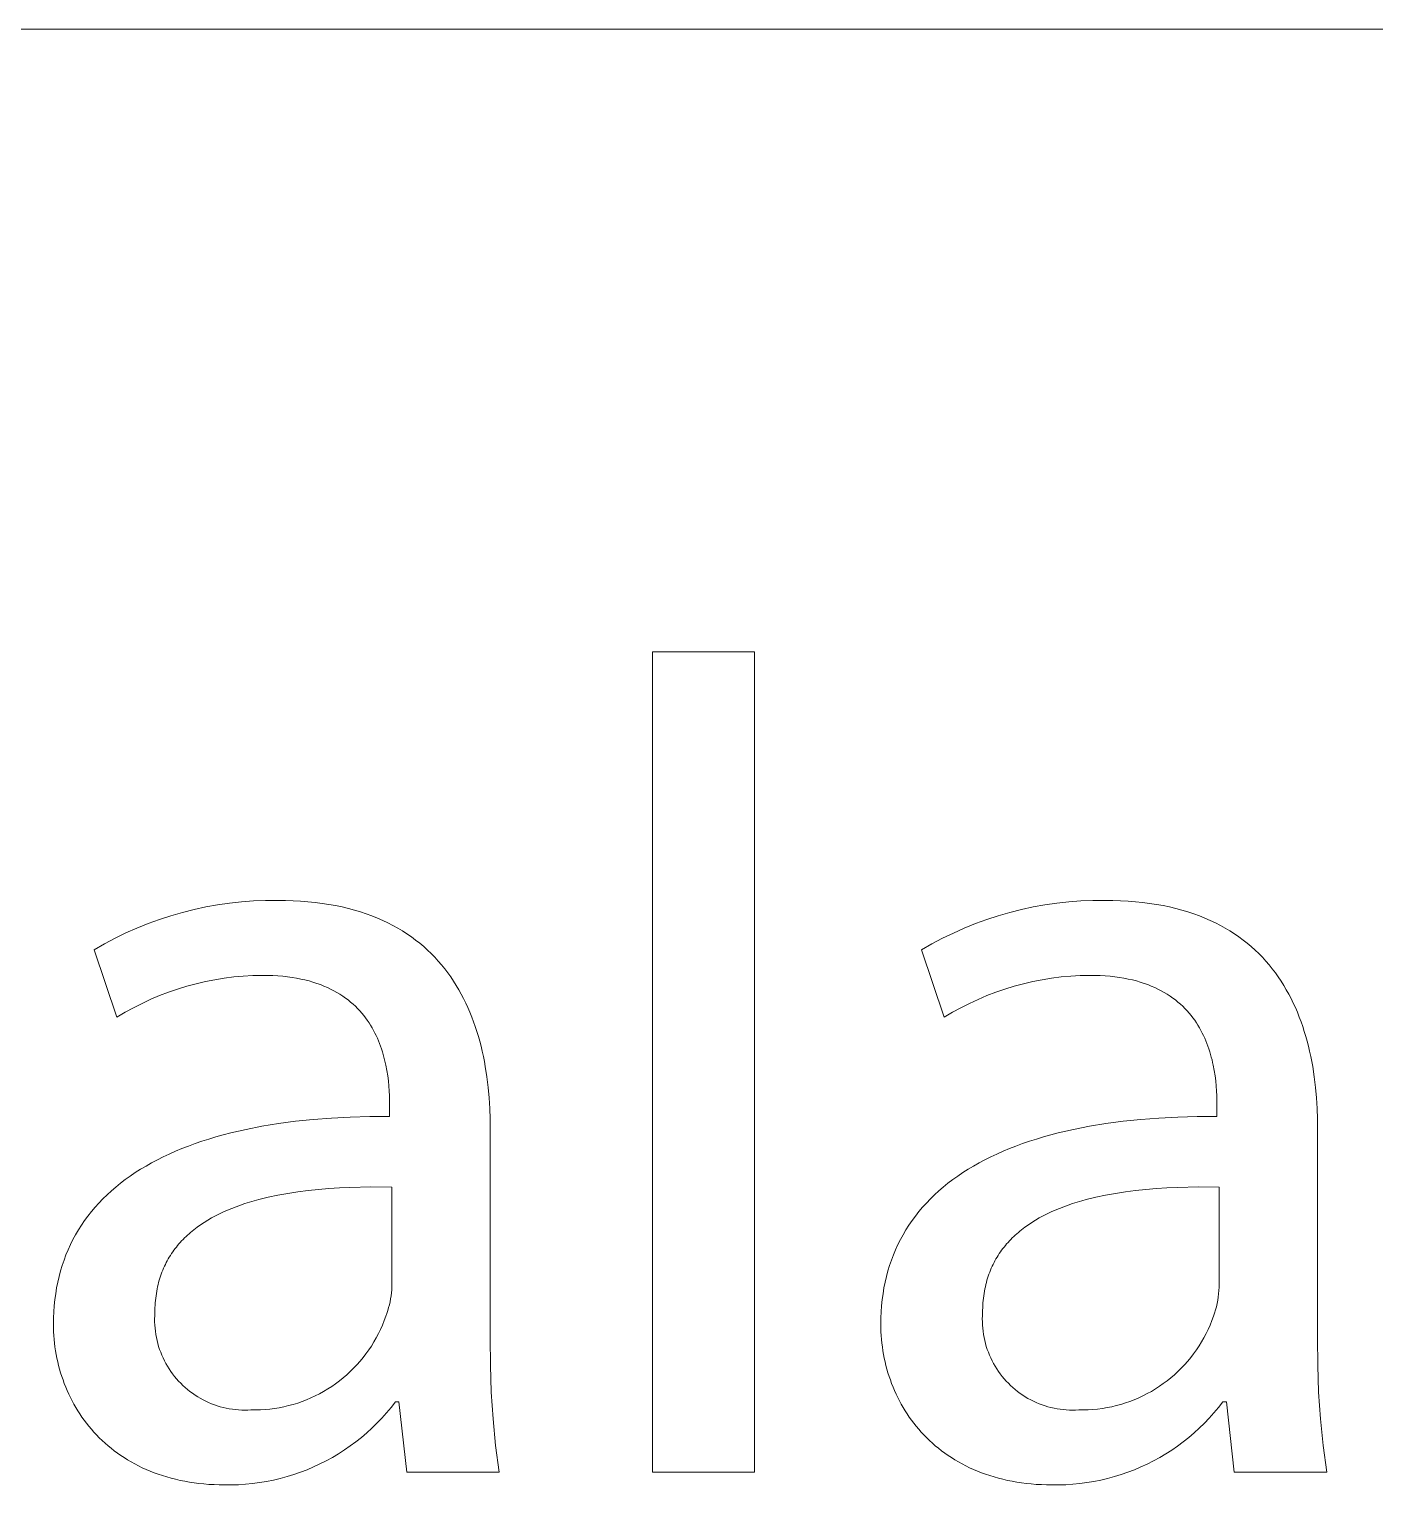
# Model space of a CAD drawing. Header units: millimetres. Extents: x -582 to 3448, y -204 to 2611.
# Drawn here: x 3155.4 to 3202.4, y -29.8 to 21 of the extents above; entities that cross this region are included whole.
import ezdxf

# ---------------------------------------------------------------- set-up
doc = ezdxf.new("R2010")
doc.units = ezdxf.units.MM
doc.header["$MEASUREMENT"] = 0
doc.layers.add('Domyślny', color=7, linetype='Continuous', true_color=0x000000)

msp = doc.modelspace()

# ---------------------------------------------------------------- linework, layer by layer
at = {"layer": 'Domyślny', "color": 18, "lineweight": 15, "true_color": 0x000000}
for p, q in [((1925.065, 21.042), (3448.113, 21.042)), ((3177.145, -0.71), (3180.701, -0.71)), ((3177.145, -29.363), (3177.145, -0.71)), ((3180.701, -0.71), (3180.701, -29.363)), ((3161.127, -9.705), (3161.538, -9.616)), ((3161.538, -9.616), (3161.951, -9.542)), ((3161.951, -9.542), (3162.367, -9.483)), ((3162.367, -9.483), (3162.784, -9.438)), ((3162.784, -9.438), (3163.203, -9.407)), ((3163.203, -9.407), (3163.622, -9.391)), ((3163.622, -9.391), (3164.042, -9.39)), ((3164.042, -9.39), (3164.318, -9.393)), ((3164.318, -9.393), (3164.588, -9.402)), ((3164.588, -9.402), (3164.851, -9.417)), ((3164.851, -9.417), (3165.108, -9.437)), ((3165.108, -9.437), (3165.358, -9.463)), ((3165.358, -9.463), (3165.602, -9.494)), ((3165.602, -9.494), (3165.841, -9.531)), ((3165.841, -9.531), (3166.073, -9.573)), ((3166.073, -9.573), (3166.299, -9.62)), ((3166.299, -9.62), (3166.519, -9.673)), ((3190.028, -9.706), (3190.438, -9.618)), ((3190.438, -9.618), (3190.851, -9.543)), ((3190.851, -9.543), (3191.267, -9.484)), ((3191.267, -9.484), (3191.684, -9.439)), ((3191.684, -9.439), (3192.103, -9.408)), ((3192.103, -9.408), (3192.522, -9.392)), ((3192.522, -9.392), (3192.942, -9.39)), ((3192.942, -9.39), (3193.219, -9.393)), ((3193.219, -9.393), (3193.489, -9.402)), ((3193.489, -9.402), (3193.753, -9.417)), ((3193.753, -9.417), (3194.01, -9.437)), ((3194.01, -9.437), (3194.261, -9.463)), ((3194.261, -9.463), (3194.505, -9.494)), ((3194.505, -9.494), (3194.744, -9.531)), ((3194.744, -9.531), (3194.976, -9.573)), ((3194.976, -9.573), (3195.203, -9.62)), ((3195.203, -9.62), (3195.423, -9.673)), ((3159.524, -10.199), (3159.918, -10.054)), ((3159.918, -10.054), (3160.317, -9.924)), ((3160.317, -9.924), (3160.72, -9.807)), ((3160.72, -9.807), (3161.127, -9.705)), ((3166.519, -9.673), (3166.733, -9.73)), ((3166.733, -9.73), (3166.941, -9.792)), ((3166.941, -9.792), (3167.144, -9.86)), ((3167.144, -9.86), (3167.341, -9.931)), ((3167.341, -9.931), (3167.532, -10.008)), ((3167.532, -10.008), (3167.718, -10.089)), ((3167.718, -10.089), (3167.898, -10.174)), ((3188.424, -10.2), (3188.818, -10.056)), ((3188.818, -10.056), (3189.217, -9.925)), ((3189.217, -9.925), (3189.62, -9.808)), ((3189.62, -9.808), (3190.028, -9.706)), ((3195.423, -9.673), (3195.637, -9.73)), ((3195.637, -9.73), (3195.846, -9.792)), ((3195.846, -9.792), (3196.049, -9.86)), ((3196.049, -9.86), (3196.246, -9.931)), ((3196.246, -9.931), (3196.437, -10.008)), ((3196.437, -10.008), (3196.623, -10.089)), ((3196.623, -10.089), (3196.804, -10.174)), ((3158.374, -10.713), (3158.751, -10.528)), ((3158.751, -10.528), (3159.135, -10.357)), ((3159.135, -10.357), (3159.524, -10.199)), ((3167.898, -10.174), (3168.073, -10.264)), ((3168.073, -10.264), (3168.243, -10.358)), ((3168.243, -10.358), (3168.407, -10.456)), ((3168.407, -10.456), (3168.566, -10.558)), ((3168.566, -10.558), (3168.72, -10.664)), ((3168.72, -10.664), (3168.869, -10.774)), ((3187.274, -10.714), (3187.652, -10.529)), ((3187.652, -10.529), (3188.035, -10.358)), ((3188.035, -10.358), (3188.424, -10.2)), ((3196.804, -10.174), (3196.979, -10.264)), ((3196.979, -10.264), (3197.149, -10.358)), ((3197.149, -10.358), (3197.313, -10.456)), ((3197.313, -10.456), (3197.472, -10.558)), ((3197.472, -10.558), (3197.626, -10.664)), ((3197.626, -10.664), (3197.775, -10.774)), ((3157.641, -11.121), (3158.004, -10.911)), ((3158.433, -13.47), (3157.641, -11.121)), ((3158.004, -10.911), (3158.374, -10.713)), ((3168.869, -10.774), (3169.013, -10.888)), ((3169.013, -10.888), (3169.152, -11.005)), ((3169.152, -11.005), (3169.287, -11.126)), ((3169.287, -11.126), (3169.416, -11.25)), ((3186.541, -11.121), (3186.904, -10.911)), ((3187.332, -13.47), (3186.541, -11.121)), ((3186.904, -10.911), (3187.274, -10.714)), ((3197.775, -10.774), (3197.919, -10.888)), ((3197.919, -10.888), (3198.058, -11.005)), ((3198.058, -11.005), (3198.192, -11.126)), ((3198.192, -11.126), (3198.322, -11.25)), ((3169.416, -11.25), (3169.541, -11.378)), ((3169.541, -11.378), (3169.661, -11.509)), ((3169.661, -11.509), (3169.777, -11.643)), ((3169.777, -11.643), (3169.888, -11.78)), ((3198.322, -11.25), (3198.446, -11.378)), ((3198.446, -11.378), (3198.566, -11.509)), ((3198.566, -11.509), (3198.682, -11.643)), ((3198.682, -11.643), (3198.793, -11.78)), ((3161.853, -12.16), (3161.524, -12.225)), ((3162.184, -12.106), (3161.853, -12.16)), ((3162.516, -12.064), (3162.184, -12.106)), ((3162.85, -12.034), (3162.516, -12.064)), ((3163.184, -12.015), (3162.85, -12.034)), ((3163.519, -12.007), (3163.184, -12.015)), ((3163.704, -12.009), (3163.519, -12.007)), ((3163.884, -12.016), (3163.704, -12.009)), ((3164.058, -12.026), (3163.884, -12.016)), ((3164.228, -12.04), (3164.058, -12.026)), ((3164.393, -12.058), (3164.228, -12.04)), ((3164.553, -12.08), (3164.393, -12.058)), ((3164.708, -12.106), (3164.553, -12.08)), ((3164.858, -12.135), (3164.708, -12.106)), ((3165.004, -12.168), (3164.858, -12.135)), ((3165.145, -12.204), (3165.004, -12.168)), ((3169.888, -11.78), (3169.994, -11.92)), ((3169.994, -11.92), (3170.097, -12.063)), ((3170.097, -12.063), (3170.195, -12.209)), ((3190.753, -12.161), (3190.425, -12.226)), ((3191.084, -12.108), (3190.753, -12.161)), ((3191.416, -12.065), (3191.084, -12.108)), ((3191.75, -12.035), (3191.416, -12.065)), ((3192.084, -12.015), (3191.75, -12.035)), ((3192.419, -12.007), (3192.084, -12.015)), ((3192.604, -12.009), (3192.419, -12.007)), ((3192.783, -12.016), (3192.604, -12.009)), ((3192.958, -12.026), (3192.783, -12.016)), ((3193.128, -12.04), (3192.958, -12.026)), ((3193.292, -12.058), (3193.128, -12.04)), ((3193.452, -12.08), (3193.292, -12.058)), ((3193.608, -12.106), (3193.452, -12.08)), ((3193.758, -12.135), (3193.608, -12.106)), ((3193.904, -12.168), (3193.758, -12.135)), ((3194.045, -12.204), (3193.904, -12.168)), ((3198.793, -11.78), (3198.899, -11.92)), ((3198.899, -11.92), (3199.001, -12.063)), ((3199.001, -12.063), (3199.099, -12.209)), ((3160.238, -12.595), (3159.925, -12.714)), ((3160.554, -12.486), (3160.238, -12.595)), ((3160.875, -12.387), (3160.554, -12.486)), ((3161.198, -12.3), (3160.875, -12.387)), ((3161.524, -12.225), (3161.198, -12.3)), ((3165.282, -12.244), (3165.145, -12.204)), ((3165.414, -12.287), (3165.282, -12.244)), ((3165.542, -12.332), (3165.414, -12.287)), ((3165.666, -12.381), (3165.542, -12.332)), ((3165.785, -12.433), (3165.666, -12.381)), ((3165.9, -12.487), (3165.785, -12.433)), ((3166.011, -12.545), (3165.9, -12.487)), ((3166.119, -12.605), (3166.011, -12.545)), ((3166.222, -12.667), (3166.119, -12.605)), ((3166.321, -12.732), (3166.222, -12.667)), ((3170.195, -12.209), (3170.288, -12.357)), ((3170.288, -12.357), (3170.378, -12.508)), ((3170.378, -12.508), (3170.463, -12.662)), ((3170.463, -12.662), (3170.545, -12.817)), ((3189.138, -12.596), (3188.825, -12.716)), ((3189.455, -12.487), (3189.138, -12.596)), ((3189.775, -12.389), (3189.455, -12.487)), ((3190.098, -12.302), (3189.775, -12.389)), ((3190.425, -12.226), (3190.098, -12.302)), ((3194.182, -12.244), (3194.045, -12.204)), ((3194.314, -12.287), (3194.182, -12.244)), ((3194.442, -12.332), (3194.314, -12.287)), ((3194.565, -12.381), (3194.442, -12.332)), ((3194.685, -12.433), (3194.565, -12.381)), ((3194.8, -12.487), (3194.685, -12.433)), ((3194.911, -12.545), (3194.8, -12.487)), ((3195.019, -12.605), (3194.911, -12.545)), ((3195.122, -12.667), (3195.019, -12.605)), ((3195.221, -12.732), (3195.122, -12.667)), ((3199.099, -12.209), (3199.193, -12.357)), ((3199.193, -12.357), (3199.282, -12.508)), ((3199.282, -12.508), (3199.367, -12.662)), ((3199.367, -12.662), (3199.449, -12.817)), ((3159.014, -13.137), (3158.72, -13.299)), ((3159.313, -12.986), (3159.014, -13.137)), ((3159.616, -12.845), (3159.313, -12.986)), ((3159.925, -12.714), (3159.616, -12.845)), ((3166.417, -12.799), (3166.321, -12.732)), ((3166.509, -12.868), (3166.417, -12.799)), ((3166.597, -12.94), (3166.509, -12.868)), ((3166.682, -13.014), (3166.597, -12.94)), ((3166.763, -13.089), (3166.682, -13.014)), ((3166.841, -13.167), (3166.763, -13.089)), ((3166.915, -13.246), (3166.841, -13.167)), ((3170.545, -12.817), (3170.622, -12.976)), ((3170.622, -12.976), (3170.696, -13.136)), ((3170.696, -13.136), (3170.766, -13.298)), ((3187.914, -13.138), (3187.62, -13.299)), ((3188.213, -12.987), (3187.914, -13.138)), ((3188.517, -12.846), (3188.213, -12.987)), ((3188.825, -12.716), (3188.517, -12.846)), ((3195.317, -12.799), (3195.221, -12.732)), ((3195.409, -12.868), (3195.317, -12.799)), ((3195.497, -12.94), (3195.409, -12.868)), ((3195.582, -13.014), (3195.497, -12.94)), ((3195.663, -13.089), (3195.582, -13.014)), ((3195.741, -13.167), (3195.663, -13.089)), ((3195.815, -13.246), (3195.741, -13.167)), ((3199.449, -12.817), (3199.526, -12.976)), ((3199.526, -12.976), (3199.599, -13.136)), ((3199.599, -13.136), (3199.669, -13.298)), ((3158.72, -13.299), (3158.433, -13.47)), ((3166.987, -13.327), (3166.915, -13.246)), ((3167.055, -13.409), (3166.987, -13.327)), ((3167.119, -13.493), (3167.055, -13.409)), ((3167.181, -13.578), (3167.119, -13.493)), ((3167.24, -13.665), (3167.181, -13.578)), ((3167.296, -13.752), (3167.24, -13.665)), ((3170.766, -13.298), (3170.832, -13.463)), ((3170.832, -13.463), (3170.894, -13.629)), ((3170.894, -13.629), (3170.953, -13.797)), ((3187.62, -13.299), (3187.332, -13.47)), ((3195.886, -13.327), (3195.815, -13.246)), ((3195.954, -13.409), (3195.886, -13.327)), ((3196.019, -13.493), (3195.954, -13.409)), ((3196.081, -13.578), (3196.019, -13.493)), ((3196.14, -13.665), (3196.081, -13.578)), ((3196.195, -13.752), (3196.14, -13.665)), ((3199.669, -13.298), (3199.735, -13.463)), ((3199.735, -13.463), (3199.797, -13.629)), ((3199.797, -13.629), (3199.856, -13.797)), ((3167.348, -13.841), (3167.296, -13.752)), ((3167.399, -13.931), (3167.348, -13.841)), ((3167.446, -14.022), (3167.399, -13.931)), ((3167.491, -14.113), (3167.446, -14.022)), ((3167.533, -14.205), (3167.491, -14.113)), ((3167.573, -14.298), (3167.533, -14.205)), ((3170.953, -13.797), (3171.008, -13.967)), ((3171.008, -13.967), (3171.06, -14.138)), ((3171.06, -14.138), (3171.108, -14.311)), ((3196.248, -13.841), (3196.195, -13.752)), ((3196.299, -13.931), (3196.248, -13.841)), ((3196.346, -14.022), (3196.299, -13.931)), ((3196.391, -14.113), (3196.346, -14.022)), ((3196.433, -14.205), (3196.391, -14.113)), ((3196.473, -14.298), (3196.433, -14.205)), ((3199.856, -13.797), (3199.911, -13.967)), ((3199.911, -13.967), (3199.962, -14.138)), ((3199.962, -14.138), (3200.01, -14.311)), ((3167.61, -14.391), (3167.573, -14.298)), ((3167.645, -14.485), (3167.61, -14.391)), ((3167.678, -14.579), (3167.645, -14.485)), ((3167.708, -14.673), (3167.678, -14.579)), ((3167.736, -14.767), (3167.708, -14.673)), ((3171.108, -14.311), (3171.154, -14.486)), ((3171.154, -14.486), (3171.195, -14.661)), ((3171.195, -14.661), (3171.234, -14.838)), ((3196.51, -14.391), (3196.473, -14.298)), ((3196.545, -14.485), (3196.51, -14.391)), ((3196.578, -14.579), (3196.545, -14.485)), ((3196.608, -14.673), (3196.578, -14.579)), ((3196.636, -14.767), (3196.608, -14.673)), ((3200.01, -14.311), (3200.055, -14.486)), ((3200.055, -14.486), (3200.097, -14.661)), ((3200.097, -14.661), (3200.135, -14.838)), ((3167.763, -14.862), (3167.736, -14.767)), ((3167.787, -14.956), (3167.763, -14.862)), ((3167.809, -15.05), (3167.787, -14.956)), ((3167.829, -15.144), (3167.809, -15.05)), ((3167.865, -15.33), (3167.829, -15.144)), ((3171.234, -14.838), (3171.269, -15.016)), ((3171.269, -15.016), (3171.302, -15.195)), ((3171.302, -15.195), (3171.358, -15.556)), ((3196.662, -14.862), (3196.636, -14.767)), ((3196.687, -14.956), (3196.662, -14.862)), ((3196.709, -15.05), (3196.687, -14.956)), ((3196.729, -15.144), (3196.709, -15.05)), ((3196.765, -15.33), (3196.729, -15.144)), ((3200.135, -14.838), (3200.171, -15.016)), ((3200.171, -15.016), (3200.203, -15.195)), ((3200.203, -15.195), (3200.258, -15.556)), ((3167.894, -15.514), (3167.865, -15.33)), ((3167.917, -15.696), (3167.894, -15.514)), ((3167.934, -15.873), (3167.917, -15.696)), ((3171.358, -15.556), (3171.402, -15.92)), ((3196.794, -15.514), (3196.765, -15.33)), ((3196.817, -15.696), (3196.794, -15.514)), ((3196.834, -15.873), (3196.817, -15.696)), ((3200.258, -15.556), (3200.303, -15.92)), ((3167.947, -16.046), (3167.934, -15.873)), ((3167.955, -16.214), (3167.947, -16.046)), ((3167.96, -16.375), (3167.955, -16.214)), ((3171.402, -15.92), (3171.436, -16.286)), ((3196.847, -16.046), (3196.834, -15.873)), ((3196.855, -16.214), (3196.847, -16.046)), ((3196.86, -16.375), (3196.855, -16.214)), ((3200.303, -15.92), (3200.336, -16.286)), ((3167.961, -16.53), (3167.96, -16.375)), ((3167.961, -16.933), (3167.961, -16.53)), ((3171.436, -16.286), (3171.459, -16.653)), ((3171.459, -16.653), (3171.473, -17.021)), ((3196.861, -16.53), (3196.86, -16.375)), ((3196.861, -16.933), (3196.861, -16.53)), ((3200.336, -16.286), (3200.359, -16.653)), ((3200.359, -16.653), (3200.373, -17.021)), ((3162.944, -17.388), (3163.5, -17.278)), ((3163.5, -17.278), (3164.077, -17.184)), ((3164.077, -17.184), (3164.674, -17.104)), ((3164.674, -17.104), (3165.291, -17.04)), ((3165.291, -17.04), (3165.929, -16.99)), ((3165.929, -16.99), (3166.586, -16.956)), ((3166.586, -16.956), (3167.264, -16.936)), ((3167.264, -16.936), (3167.961, -16.933)), ((3171.473, -17.021), (3171.477, -17.389)), ((3191.85, -17.388), (3192.405, -17.278)), ((3192.405, -17.278), (3192.982, -17.184)), ((3192.982, -17.184), (3193.578, -17.104)), ((3193.578, -17.104), (3194.195, -17.04)), ((3194.195, -17.04), (3194.832, -16.99)), ((3194.832, -16.99), (3195.488, -16.956)), ((3195.488, -16.956), (3196.165, -16.936)), ((3196.165, -16.936), (3196.861, -16.933)), ((3200.373, -17.021), (3200.377, -17.389)), ((3161.403, -17.803), (3161.646, -17.724)), ((3161.646, -17.724), (3161.895, -17.65)), ((3161.895, -17.65), (3162.15, -17.579)), ((3162.15, -17.579), (3162.409, -17.511)), ((3162.409, -17.511), (3162.944, -17.388)), ((3171.477, -17.389), (3171.477, -24.69)), ((3190.308, -17.803), (3190.552, -17.724)), ((3190.552, -17.724), (3190.801, -17.65)), ((3190.801, -17.65), (3191.056, -17.579)), ((3191.056, -17.579), (3191.315, -17.511)), ((3191.315, -17.511), (3191.85, -17.388)), ((3200.377, -17.389), (3200.377, -24.69)), ((3160.053, -18.347), (3160.264, -18.248)), ((3160.264, -18.248), (3160.481, -18.152)), ((3160.481, -18.152), (3160.703, -18.059)), ((3160.703, -18.059), (3160.931, -17.97)), ((3160.931, -17.97), (3161.164, -17.885)), ((3161.164, -17.885), (3161.403, -17.803)), ((3188.958, -18.347), (3189.17, -18.248)), ((3189.17, -18.248), (3189.387, -18.152)), ((3189.387, -18.152), (3189.609, -18.059)), ((3189.609, -18.059), (3189.837, -17.97)), ((3189.837, -17.97), (3190.07, -17.885)), ((3190.07, -17.885), (3190.308, -17.803)), ((3159.077, -18.898), (3159.261, -18.781)), ((3159.261, -18.781), (3159.451, -18.668)), ((3159.451, -18.668), (3159.646, -18.557)), ((3159.646, -18.557), (3159.847, -18.451)), ((3159.847, -18.451), (3160.053, -18.347)), ((3187.982, -18.898), (3188.166, -18.781)), ((3188.166, -18.781), (3188.356, -18.668)), ((3188.356, -18.668), (3188.551, -18.557)), ((3188.551, -18.557), (3188.752, -18.451)), ((3188.752, -18.451), (3188.958, -18.347)), ((3158.396, -19.402), (3158.558, -19.271)), ((3158.558, -19.271), (3158.726, -19.143)), ((3158.726, -19.143), (3158.899, -19.019)), ((3158.899, -19.019), (3159.077, -18.898)), ((3187.301, -19.402), (3187.462, -19.271)), ((3187.462, -19.271), (3187.63, -19.143)), ((3187.63, -19.143), (3187.803, -19.019)), ((3187.803, -19.019), (3187.982, -18.898)), ((3157.806, -19.96), (3157.945, -19.815)), ((3157.945, -19.815), (3158.09, -19.674)), ((3158.09, -19.674), (3158.24, -19.536)), ((3158.24, -19.536), (3158.396, -19.402)), ((3163.717, -19.757), (3163.386, -19.839)), ((3164.056, -19.685), (3163.717, -19.757)), ((3164.402, -19.622), (3164.056, -19.685)), ((3164.754, -19.567), (3164.402, -19.622)), ((3165.112, -19.521), (3164.754, -19.567)), ((3165.473, -19.483), (3165.112, -19.521)), ((3165.837, -19.453), (3165.473, -19.483)), ((3166.204, -19.429), (3165.837, -19.453)), ((3166.572, -19.412), (3166.204, -19.429)), ((3167.309, -19.396), (3166.572, -19.412)), ((3168.042, -19.402), (3167.309, -19.396)), ((3168.042, -22.784), (3168.042, -19.402)), ((3186.709, -19.96), (3186.848, -19.815)), ((3186.848, -19.815), (3186.993, -19.674)), ((3186.993, -19.674), (3187.144, -19.536)), ((3187.144, -19.536), (3187.301, -19.402)), ((3192.627, -19.757), (3192.296, -19.839)), ((3192.966, -19.685), (3192.627, -19.757)), ((3193.311, -19.622), (3192.966, -19.685)), ((3193.663, -19.567), (3193.311, -19.622)), ((3194.019, -19.521), (3193.663, -19.567)), ((3194.38, -19.483), (3194.019, -19.521)), ((3194.743, -19.453), (3194.38, -19.483)), ((3195.109, -19.429), (3194.743, -19.453)), ((3195.477, -19.412), (3195.109, -19.429)), ((3196.212, -19.396), (3195.477, -19.412)), ((3196.942, -19.402), (3196.212, -19.396)), ((3196.942, -22.784), (3196.942, -19.402)), ((3157.423, -20.414), (3157.545, -20.259)), ((3157.545, -20.259), (3157.672, -20.108)), ((3157.672, -20.108), (3157.806, -19.96)), ((3162.014, -20.338), (3161.876, -20.408)), ((3162.156, -20.271), (3162.014, -20.338)), ((3162.3, -20.208), (3162.156, -20.271)), ((3162.447, -20.147), (3162.3, -20.208)), ((3162.597, -20.089), (3162.447, -20.147)), ((3162.75, -20.033), (3162.597, -20.089)), ((3162.905, -19.981), (3162.75, -20.033)), ((3163.063, -19.931), (3162.905, -19.981)), ((3163.223, -19.884), (3163.063, -19.931)), ((3163.386, -19.839), (3163.223, -19.884)), ((3186.325, -20.414), (3186.447, -20.259)), ((3186.447, -20.259), (3186.575, -20.108)), ((3186.575, -20.108), (3186.709, -19.96)), ((3190.926, -20.338), (3190.789, -20.408)), ((3191.067, -20.271), (3190.926, -20.338)), ((3191.212, -20.208), (3191.067, -20.271)), ((3191.359, -20.147), (3191.212, -20.208)), ((3191.508, -20.089), (3191.359, -20.147)), ((3191.661, -20.033), (3191.508, -20.089)), ((3191.816, -19.981), (3191.661, -20.033)), ((3191.974, -19.931), (3191.816, -19.981)), ((3192.134, -19.884), (3191.974, -19.931)), ((3192.296, -19.839), (3192.134, -19.884)), ((3157.091, -20.898), (3157.196, -20.733)), ((3157.196, -20.733), (3157.306, -20.572)), ((3157.306, -20.572), (3157.423, -20.414)), ((3161.238, -20.803), (3161.122, -20.892)), ((3161.358, -20.717), (3161.238, -20.803)), ((3161.483, -20.635), (3161.358, -20.717)), ((3161.61, -20.556), (3161.483, -20.635)), ((3161.742, -20.48), (3161.61, -20.556)), ((3161.876, -20.408), (3161.742, -20.48)), ((3185.993, -20.898), (3186.098, -20.733)), ((3186.098, -20.733), (3186.209, -20.572)), ((3186.209, -20.572), (3186.325, -20.414)), ((3190.151, -20.803), (3190.034, -20.892)), ((3190.271, -20.717), (3190.151, -20.803)), ((3190.395, -20.635), (3190.271, -20.717)), ((3190.523, -20.556), (3190.395, -20.635)), ((3190.654, -20.48), (3190.523, -20.556)), ((3190.789, -20.408), (3190.654, -20.48)), ((3156.812, -21.411), (3156.899, -21.237)), ((3156.899, -21.237), (3156.992, -21.066)), ((3156.992, -21.066), (3157.091, -20.898)), ((3160.648, -21.334), (3160.601, -21.387)), ((3160.696, -21.281), (3160.648, -21.334)), ((3160.746, -21.229), (3160.696, -21.281)), ((3160.796, -21.178), (3160.746, -21.229)), ((3160.848, -21.128), (3160.796, -21.178)), ((3160.9, -21.079), (3160.848, -21.128)), ((3160.954, -21.031), (3160.9, -21.079)), ((3161.009, -20.984), (3160.954, -21.031)), ((3161.065, -20.937), (3161.009, -20.984)), ((3161.122, -20.892), (3161.065, -20.937)), ((3185.714, -21.411), (3185.801, -21.237)), ((3185.801, -21.237), (3185.894, -21.066)), ((3185.894, -21.066), (3185.993, -20.898)), ((3189.561, -21.334), (3189.514, -21.387)), ((3189.609, -21.281), (3189.561, -21.334)), ((3189.659, -21.229), (3189.609, -21.281)), ((3189.709, -21.178), (3189.659, -21.229)), ((3189.761, -21.128), (3189.709, -21.178)), ((3189.813, -21.079), (3189.761, -21.128)), ((3189.867, -21.031), (3189.813, -21.079)), ((3189.922, -20.984), (3189.867, -21.031)), ((3189.978, -20.937), (3189.922, -20.984)), ((3190.034, -20.892), (3189.978, -20.937)), ((3156.586, -21.955), (3156.655, -21.77)), ((3156.655, -21.77), (3156.731, -21.589)), ((3156.731, -21.589), (3156.812, -21.411)), ((3160.265, -21.848), (3160.228, -21.91)), ((3160.303, -21.787), (3160.265, -21.848)), ((3160.342, -21.727), (3160.303, -21.787)), ((3160.382, -21.668), (3160.342, -21.727)), ((3160.423, -21.61), (3160.382, -21.668)), ((3160.466, -21.553), (3160.423, -21.61)), ((3160.51, -21.497), (3160.466, -21.553)), ((3160.554, -21.441), (3160.51, -21.497)), ((3160.601, -21.387), (3160.554, -21.441)), ((3185.487, -21.955), (3185.557, -21.77)), ((3185.557, -21.77), (3185.632, -21.589)), ((3185.632, -21.589), (3185.714, -21.411)), ((3189.178, -21.848), (3189.141, -21.91)), ((3189.216, -21.787), (3189.178, -21.848)), ((3189.255, -21.727), (3189.216, -21.787)), ((3189.295, -21.668), (3189.255, -21.727)), ((3189.336, -21.61), (3189.295, -21.668)), ((3189.379, -21.553), (3189.336, -21.61)), ((3189.423, -21.497), (3189.379, -21.553)), ((3189.468, -21.441), (3189.423, -21.497)), ((3189.514, -21.387), (3189.468, -21.441)), ((3156.413, -22.527), (3156.465, -22.333)), ((3156.465, -22.333), (3156.522, -22.142)), ((3156.522, -22.142), (3156.586, -21.955)), ((3160.009, -22.371), (3159.983, -22.441)), ((3160.036, -22.302), (3160.009, -22.371)), ((3160.065, -22.235), (3160.036, -22.302)), ((3160.095, -22.168), (3160.065, -22.235)), ((3160.126, -22.102), (3160.095, -22.168)), ((3160.159, -22.037), (3160.126, -22.102)), ((3160.193, -21.973), (3160.159, -22.037)), ((3160.228, -21.91), (3160.193, -21.973)), ((3185.314, -22.527), (3185.365, -22.333)), ((3185.365, -22.333), (3185.423, -22.142)), ((3185.423, -22.142), (3185.487, -21.955)), ((3188.922, -22.371), (3188.896, -22.441)), ((3188.949, -22.302), (3188.922, -22.371)), ((3188.978, -22.235), (3188.949, -22.302)), ((3189.008, -22.168), (3188.978, -22.235)), ((3189.039, -22.102), (3189.008, -22.168)), ((3189.072, -22.037), (3189.039, -22.102)), ((3189.106, -21.973), (3189.072, -22.037)), ((3189.141, -21.91), (3189.106, -21.973)), ((3156.328, -22.925), (3156.368, -22.724)), ((3156.368, -22.724), (3156.413, -22.527)), ((3159.873, -22.806), (3159.856, -22.882)), ((3159.892, -22.731), (3159.873, -22.806)), ((3159.913, -22.657), (3159.892, -22.731)), ((3159.935, -22.584), (3159.913, -22.657)), ((3159.958, -22.512), (3159.935, -22.584)), ((3159.983, -22.441), (3159.958, -22.512)), ((3168.039, -22.889), (3168.042, -22.784)), ((3185.228, -22.925), (3185.268, -22.724)), ((3185.268, -22.724), (3185.314, -22.527)), ((3188.786, -22.806), (3188.769, -22.882)), ((3188.805, -22.731), (3188.786, -22.806)), ((3188.826, -22.657), (3188.805, -22.731)), ((3188.848, -22.584), (3188.826, -22.657)), ((3188.871, -22.512), (3188.848, -22.584)), ((3188.896, -22.441), (3188.871, -22.512)), ((3196.938, -22.899), (3196.942, -22.784)), ((3156.246, -23.545), (3156.267, -23.335)), ((3156.267, -23.335), (3156.295, -23.128)), ((3156.295, -23.128), (3156.328, -22.925)), ((3159.781, -23.361), (3159.774, -23.445)), ((3159.79, -23.278), (3159.781, -23.361)), ((3159.8, -23.197), (3159.79, -23.278)), ((3159.812, -23.117), (3159.8, -23.197)), ((3159.825, -23.037), (3159.812, -23.117)), ((3159.839, -22.959), (3159.825, -23.037)), ((3159.856, -22.882), (3159.839, -22.959)), ((3167.974, -23.408), (3167.993, -23.305)), ((3167.993, -23.305), (3168.01, -23.202)), ((3168.01, -23.202), (3168.023, -23.098)), ((3168.023, -23.098), (3168.032, -22.993)), ((3168.032, -22.993), (3168.039, -22.889)), ((3185.146, -23.545), (3185.167, -23.335)), ((3185.167, -23.335), (3185.195, -23.128)), ((3185.195, -23.128), (3185.228, -22.925)), ((3188.694, -23.361), (3188.687, -23.445)), ((3188.703, -23.278), (3188.694, -23.361)), ((3188.713, -23.197), (3188.703, -23.278)), ((3188.725, -23.117), (3188.713, -23.197)), ((3188.738, -23.037), (3188.725, -23.117)), ((3188.753, -22.959), (3188.738, -23.037)), ((3188.769, -22.882), (3188.753, -22.959)), ((3196.864, -23.468), (3196.886, -23.356)), ((3196.886, -23.356), (3196.904, -23.242)), ((3196.904, -23.242), (3196.919, -23.128)), ((3196.919, -23.128), (3196.93, -23.014)), ((3196.93, -23.014), (3196.938, -22.899)), ((3156.221, -23.974), (3156.23, -23.758)), ((3156.23, -23.758), (3156.246, -23.545)), ((3159.761, -23.79), (3159.755, -23.898)), ((3159.762, -23.702), (3159.761, -23.79)), ((3159.764, -23.615), (3159.762, -23.702)), ((3159.768, -23.529), (3159.764, -23.615)), ((3159.774, -23.445), (3159.768, -23.529)), ((3167.827, -23.911), (3167.863, -23.813)), ((3167.863, -23.813), (3167.895, -23.713)), ((3167.895, -23.713), (3167.925, -23.612)), ((3167.925, -23.612), (3167.951, -23.511)), ((3167.951, -23.511), (3167.974, -23.408)), ((3185.121, -23.974), (3185.13, -23.758)), ((3185.13, -23.758), (3185.146, -23.545)), ((3188.674, -23.79), (3188.668, -23.899)), ((3188.675, -23.702), (3188.674, -23.79)), ((3188.678, -23.615), (3188.675, -23.702)), ((3188.682, -23.529), (3188.678, -23.615)), ((3188.687, -23.445), (3188.682, -23.529)), ((3196.74, -23.911), (3196.776, -23.802)), ((3196.776, -23.802), (3196.809, -23.692)), ((3196.809, -23.692), (3196.838, -23.581)), ((3196.838, -23.581), (3196.864, -23.468)), ((3156.218, -24.193), (3156.221, -23.974)), ((3156.22, -24.326), (3156.218, -24.193)), ((3156.224, -24.458), (3156.22, -24.326)), ((3159.755, -23.898), (3159.752, -24.007)), ((3159.752, -24.007), (3159.752, -24.115)), ((3159.752, -24.115), (3159.757, -24.223)), ((3159.757, -24.223), (3159.765, -24.331)), ((3159.765, -24.331), (3159.777, -24.439)), ((3167.569, -24.522), (3167.641, -24.373)), ((3167.641, -24.373), (3167.708, -24.221)), ((3167.708, -24.221), (3167.77, -24.067)), ((3167.77, -24.067), (3167.827, -23.911)), ((3185.118, -24.193), (3185.121, -23.974)), ((3185.119, -24.326), (3185.118, -24.193)), ((3185.124, -24.458), (3185.119, -24.326)), ((3188.668, -23.899), (3188.664, -24.007)), ((3188.664, -24.007), (3188.665, -24.115)), ((3188.665, -24.115), (3188.669, -24.223)), ((3188.669, -24.223), (3188.677, -24.331)), ((3188.677, -24.331), (3188.689, -24.439)), ((3196.481, -24.521), (3196.554, -24.372)), ((3196.554, -24.372), (3196.621, -24.221)), ((3196.621, -24.221), (3196.683, -24.067)), ((3196.683, -24.067), (3196.74, -23.911)), ((3156.231, -24.591), (3156.224, -24.458)), ((3156.242, -24.723), (3156.231, -24.591)), ((3156.255, -24.854), (3156.242, -24.723)), ((3156.271, -24.986), (3156.255, -24.854)), ((3159.777, -24.439), (3159.793, -24.546)), ((3159.793, -24.546), (3159.812, -24.652)), ((3159.812, -24.652), (3159.835, -24.758)), ((3159.835, -24.758), (3159.862, -24.863)), ((3159.862, -24.863), (3159.892, -24.967)), ((3167.322, -24.954), (3167.409, -24.812)), ((3167.409, -24.812), (3167.491, -24.669)), ((3167.491, -24.669), (3167.569, -24.522)), ((3171.477, -24.69), (3171.479, -25.627)), ((3185.131, -24.591), (3185.124, -24.458)), ((3185.142, -24.723), (3185.131, -24.591)), ((3185.155, -24.854), (3185.142, -24.723)), ((3185.171, -24.986), (3185.155, -24.854)), ((3188.689, -24.439), (3188.705, -24.546)), ((3188.705, -24.546), (3188.724, -24.653)), ((3188.724, -24.653), (3188.747, -24.759)), ((3188.747, -24.759), (3188.773, -24.864)), ((3188.773, -24.864), (3188.803, -24.968)), ((3196.234, -24.952), (3196.321, -24.811)), ((3196.321, -24.811), (3196.404, -24.668)), ((3196.404, -24.668), (3196.481, -24.521)), ((3200.377, -24.69), (3200.378, -25.627)), ((3156.291, -25.117), (3156.271, -24.986)), ((3156.313, -25.247), (3156.291, -25.117)), ((3156.338, -25.377), (3156.313, -25.247)), ((3156.366, -25.506), (3156.338, -25.377)), ((3159.892, -24.967), (3159.925, -25.07)), ((3159.925, -25.07), (3159.963, -25.172)), ((3159.963, -25.172), (3160.003, -25.272)), ((3160.003, -25.272), (3160.047, -25.371)), ((3160.047, -25.371), (3160.095, -25.468)), ((3166.926, -25.486), (3167.032, -25.358)), ((3167.032, -25.358), (3167.133, -25.226)), ((3167.133, -25.226), (3167.23, -25.092)), ((3167.23, -25.092), (3167.322, -24.954)), ((3185.191, -25.117), (3185.171, -24.986)), ((3185.213, -25.247), (3185.191, -25.117)), ((3185.238, -25.377), (3185.213, -25.247)), ((3185.266, -25.506), (3185.238, -25.377)), ((3188.803, -24.968), (3188.837, -25.071)), ((3188.837, -25.071), (3188.874, -25.173)), ((3188.874, -25.173), (3188.914, -25.273)), ((3188.914, -25.273), (3188.958, -25.372)), ((3188.958, -25.372), (3189.006, -25.47)), ((3195.838, -25.484), (3195.944, -25.356)), ((3195.944, -25.356), (3196.045, -25.225)), ((3196.045, -25.225), (3196.142, -25.09)), ((3196.142, -25.09), (3196.234, -24.952)), ((3156.397, -25.635), (3156.366, -25.506)), ((3156.431, -25.762), (3156.397, -25.635)), ((3156.468, -25.889), (3156.431, -25.762)), ((3156.508, -26.015), (3156.468, -25.889)), ((3160.095, -25.468), (3160.146, -25.564)), ((3160.146, -25.564), (3160.2, -25.658)), ((3160.2, -25.658), (3160.257, -25.749)), ((3160.257, -25.749), (3160.317, -25.839)), ((3160.317, -25.839), (3160.38, -25.927)), ((3160.38, -25.927), (3160.447, -26.013)), ((3166.462, -25.959), (3166.584, -25.847)), ((3166.584, -25.847), (3166.702, -25.73)), ((3166.702, -25.73), (3166.817, -25.61)), ((3166.817, -25.61), (3166.926, -25.486)), ((3171.479, -25.627), (3171.51, -26.563)), ((3185.297, -25.635), (3185.266, -25.506)), ((3185.331, -25.762), (3185.297, -25.635)), ((3185.368, -25.889), (3185.331, -25.762)), ((3185.408, -26.015), (3185.368, -25.889)), ((3189.006, -25.47), (3189.056, -25.565)), ((3189.056, -25.565), (3189.11, -25.659)), ((3189.11, -25.659), (3189.167, -25.751)), ((3189.167, -25.751), (3189.228, -25.841)), ((3189.228, -25.841), (3189.291, -25.929)), ((3189.291, -25.929), (3189.357, -26.015)), ((3195.374, -25.957), (3195.496, -25.845)), ((3195.496, -25.845), (3195.614, -25.728)), ((3195.614, -25.728), (3195.728, -25.608)), ((3195.728, -25.608), (3195.838, -25.484)), ((3200.378, -25.627), (3200.41, -26.564)), ((3156.551, -26.14), (3156.508, -26.015)), ((3156.596, -26.264), (3156.551, -26.14)), ((3156.645, -26.387), (3156.596, -26.264)), ((3156.697, -26.509), (3156.645, -26.387)), ((3160.447, -26.013), (3160.516, -26.096)), ((3160.516, -26.096), (3160.588, -26.177)), ((3160.588, -26.177), (3160.663, -26.255)), ((3160.663, -26.255), (3160.74, -26.331)), ((3160.74, -26.331), (3160.82, -26.404)), ((3160.82, -26.404), (3160.902, -26.474)), ((3165.799, -26.455), (3165.938, -26.365)), ((3165.938, -26.365), (3166.074, -26.27)), ((3166.074, -26.27), (3166.207, -26.171)), ((3166.207, -26.171), (3166.337, -26.067)), ((3166.337, -26.067), (3166.462, -25.959)), ((3185.451, -26.14), (3185.408, -26.015)), ((3185.496, -26.264), (3185.451, -26.14)), ((3185.545, -26.387), (3185.496, -26.264)), ((3185.597, -26.509), (3185.545, -26.387)), ((3189.357, -26.015), (3189.427, -26.098)), ((3189.427, -26.098), (3189.499, -26.179)), ((3189.499, -26.179), (3189.574, -26.257)), ((3189.574, -26.257), (3189.651, -26.333)), ((3189.651, -26.333), (3189.731, -26.406)), ((3189.731, -26.406), (3189.813, -26.476)), ((3194.71, -26.452), (3194.85, -26.362)), ((3194.85, -26.362), (3194.986, -26.268)), ((3194.986, -26.268), (3195.119, -26.168)), ((3195.119, -26.168), (3195.248, -26.065)), ((3195.248, -26.065), (3195.374, -25.957)), ((3156.751, -26.63), (3156.697, -26.509)), ((3156.809, -26.749), (3156.751, -26.63)), ((3156.869, -26.867), (3156.809, -26.749)), ((3156.932, -26.984), (3156.869, -26.867)), ((3160.902, -26.474), (3160.987, -26.541)), ((3160.987, -26.541), (3161.074, -26.606)), ((3161.074, -26.606), (3161.163, -26.667)), ((3161.163, -26.667), (3161.255, -26.725)), ((3161.255, -26.725), (3161.348, -26.78)), ((3161.348, -26.78), (3161.443, -26.832)), ((3161.443, -26.832), (3161.54, -26.881)), ((3161.54, -26.881), (3161.638, -26.926)), ((3161.638, -26.926), (3161.738, -26.968)), ((3164.591, -26.994), (3164.749, -26.945)), ((3164.749, -26.945), (3164.906, -26.89)), ((3164.906, -26.89), (3165.061, -26.831)), ((3165.061, -26.831), (3165.213, -26.766)), ((3165.213, -26.766), (3165.363, -26.695)), ((3165.363, -26.695), (3165.511, -26.62)), ((3165.511, -26.62), (3165.656, -26.54)), ((3165.656, -26.54), (3165.799, -26.455)), ((3168.162, -26.904), (3168.011, -27.098)), ((3168.283, -26.904), (3168.162, -26.904)), ((3168.565, -29.36), (3168.283, -26.904)), ((3171.51, -26.563), (3171.572, -27.498)), ((3185.651, -26.63), (3185.597, -26.509)), ((3185.708, -26.749), (3185.651, -26.63)), ((3185.769, -26.867), (3185.708, -26.749)), ((3185.832, -26.984), (3185.769, -26.867)), ((3189.813, -26.476), (3189.898, -26.544)), ((3189.898, -26.544), (3189.985, -26.608)), ((3189.985, -26.608), (3190.075, -26.67)), ((3190.075, -26.67), (3190.166, -26.728)), ((3190.166, -26.728), (3190.259, -26.783)), ((3190.259, -26.783), (3190.354, -26.835)), ((3190.354, -26.835), (3190.451, -26.883)), ((3190.451, -26.883), (3190.55, -26.928)), ((3190.55, -26.928), (3190.65, -26.97)), ((3193.503, -26.992), (3193.661, -26.943)), ((3193.661, -26.943), (3193.818, -26.888)), ((3193.818, -26.888), (3193.973, -26.828)), ((3193.973, -26.828), (3194.125, -26.763)), ((3194.125, -26.763), (3194.275, -26.693)), ((3194.275, -26.693), (3194.423, -26.618)), ((3194.423, -26.618), (3194.568, -26.537)), ((3194.568, -26.537), (3194.71, -26.452)), ((3197.062, -26.904), (3196.911, -27.098)), ((3197.197, -26.904), (3197.062, -26.904)), ((3197.465, -29.36), (3197.197, -26.904)), ((3200.41, -26.564), (3200.475, -27.499)), ((3156.998, -27.099), (3156.932, -26.984)), ((3157.067, -27.212), (3156.998, -27.099)), ((3157.139, -27.325), (3157.067, -27.212)), ((3157.214, -27.435), (3157.139, -27.325)), ((3157.292, -27.544), (3157.214, -27.435)), ((3161.738, -26.968), (3161.839, -27.006)), ((3161.839, -27.006), (3161.941, -27.041)), ((3161.941, -27.041), (3162.045, -27.073)), ((3162.045, -27.073), (3162.15, -27.1)), ((3162.15, -27.1), (3162.255, -27.125)), ((3162.255, -27.125), (3162.361, -27.145)), ((3162.361, -27.145), (3162.468, -27.162)), ((3162.468, -27.162), (3162.576, -27.175)), ((3162.576, -27.175), (3162.684, -27.185)), ((3162.684, -27.185), (3162.792, -27.191)), ((3162.792, -27.191), (3162.9, -27.193)), ((3162.9, -27.193), (3163.008, -27.191)), ((3163.008, -27.191), (3163.116, -27.186)), ((3163.116, -27.186), (3163.282, -27.187)), ((3163.282, -27.187), (3163.448, -27.183)), ((3163.448, -27.183), (3163.613, -27.172)), ((3163.613, -27.172), (3163.779, -27.157)), ((3163.779, -27.157), (3163.943, -27.135)), ((3163.943, -27.135), (3164.107, -27.108)), ((3164.107, -27.108), (3164.269, -27.076)), ((3164.269, -27.076), (3164.431, -27.037)), ((3164.431, -27.037), (3164.591, -26.994)), ((3167.853, -27.287), (3167.689, -27.47)), ((3168.011, -27.098), (3167.853, -27.287)), ((3185.898, -27.099), (3185.832, -26.984)), ((3185.967, -27.212), (3185.898, -27.099)), ((3186.039, -27.325), (3185.967, -27.212)), ((3186.114, -27.435), (3186.039, -27.325)), ((3186.192, -27.544), (3186.114, -27.435)), ((3190.65, -26.97), (3190.751, -27.008)), ((3190.751, -27.008), (3190.854, -27.043)), ((3190.854, -27.043), (3190.957, -27.075)), ((3190.957, -27.075), (3191.062, -27.102)), ((3191.062, -27.102), (3191.168, -27.126)), ((3191.168, -27.126), (3191.274, -27.147)), ((3191.274, -27.147), (3191.381, -27.163)), ((3191.381, -27.163), (3191.489, -27.176)), ((3191.489, -27.176), (3191.597, -27.186)), ((3191.597, -27.186), (3191.705, -27.191)), ((3191.705, -27.191), (3191.813, -27.193)), ((3191.813, -27.193), (3191.921, -27.191)), ((3191.921, -27.191), (3192.03, -27.186)), ((3192.03, -27.186), (3192.195, -27.187)), ((3192.195, -27.187), (3192.361, -27.182)), ((3192.361, -27.182), (3192.527, -27.171)), ((3192.527, -27.171), (3192.692, -27.155)), ((3192.692, -27.155), (3192.856, -27.134)), ((3192.856, -27.134), (3193.019, -27.107)), ((3193.019, -27.107), (3193.182, -27.074)), ((3193.182, -27.074), (3193.343, -27.035)), ((3193.343, -27.035), (3193.503, -26.992)), ((3196.753, -27.287), (3196.589, -27.471)), ((3196.911, -27.098), (3196.753, -27.287)), ((3157.373, -27.651), (3157.292, -27.544)), ((3157.456, -27.756), (3157.373, -27.651)), ((3157.543, -27.859), (3157.456, -27.756)), ((3157.632, -27.961), (3157.543, -27.859)), ((3157.725, -28.06), (3157.632, -27.961)), ((3167.342, -27.82), (3167.16, -27.986)), ((3167.519, -27.648), (3167.342, -27.82)), ((3167.689, -27.47), (3167.519, -27.648)), ((3171.572, -27.498), (3171.664, -28.431)), ((3186.273, -27.651), (3186.192, -27.544)), ((3186.356, -27.756), (3186.273, -27.651)), ((3186.443, -27.859), (3186.356, -27.756)), ((3186.532, -27.961), (3186.443, -27.859)), ((3186.624, -28.06), (3186.532, -27.961)), ((3196.243, -27.821), (3196.061, -27.987)), ((3196.419, -27.649), (3196.243, -27.821)), ((3196.589, -27.471), (3196.419, -27.649)), ((3200.475, -27.499), (3200.571, -28.431)), ((3157.82, -28.157), (3157.725, -28.06)), ((3157.918, -28.252), (3157.82, -28.157)), ((3158.019, -28.345), (3157.918, -28.252)), ((3158.123, -28.436), (3158.019, -28.345)), ((3158.229, -28.524), (3158.123, -28.436)), ((3166.582, -28.445), (3166.38, -28.585)), ((3166.78, -28.298), (3166.582, -28.445)), ((3166.973, -28.145), (3166.78, -28.298)), ((3167.16, -27.986), (3166.973, -28.145)), ((3171.664, -28.431), (3171.786, -29.36)), ((3186.72, -28.157), (3186.624, -28.06)), ((3186.818, -28.252), (3186.72, -28.157)), ((3186.919, -28.345), (3186.818, -28.252)), ((3187.022, -28.436), (3186.919, -28.345)), ((3187.129, -28.524), (3187.022, -28.436)), ((3195.483, -28.447), (3195.281, -28.587)), ((3195.681, -28.3), (3195.483, -28.447)), ((3195.874, -28.147), (3195.681, -28.3)), ((3196.061, -27.987), (3195.874, -28.147)), ((3200.571, -28.431), (3200.699, -29.36)), ((3158.339, -28.61), (3158.229, -28.524)), ((3158.451, -28.694), (3158.339, -28.61)), ((3158.567, -28.775), (3158.451, -28.694)), ((3158.685, -28.853), (3158.567, -28.775)), ((3158.806, -28.929), (3158.685, -28.853)), ((3158.93, -29.002), (3158.806, -28.929)), ((3165.745, -28.962), (3165.526, -29.073)), ((3165.961, -28.843), (3165.745, -28.962)), ((3166.173, -28.718), (3165.961, -28.843)), ((3166.38, -28.585), (3166.173, -28.718)), ((3187.239, -28.61), (3187.129, -28.524)), ((3187.351, -28.694), (3187.239, -28.61)), ((3187.467, -28.775), (3187.351, -28.694)), ((3187.585, -28.853), (3187.467, -28.775)), ((3187.706, -28.929), (3187.585, -28.853)), ((3187.83, -29.002), (3187.706, -28.929)), ((3194.646, -28.964), (3194.427, -29.075)), ((3194.862, -28.845), (3194.646, -28.964)), ((3195.074, -28.72), (3194.862, -28.845)), ((3195.281, -28.587), (3195.074, -28.72)), ((3159.057, -29.072), (3158.93, -29.002)), ((3159.186, -29.14), (3159.057, -29.072)), ((3159.319, -29.204), (3159.186, -29.14)), ((3159.454, -29.266), (3159.319, -29.204)), ((3159.593, -29.325), (3159.454, -29.266)), ((3159.734, -29.38), (3159.593, -29.325)), ((3159.878, -29.433), (3159.734, -29.38)), ((3160.024, -29.482), (3159.878, -29.433)), ((3160.174, -29.528), (3160.024, -29.482)), ((3164.614, -29.442), (3164.378, -29.515)), ((3164.846, -29.361), (3164.614, -29.442)), ((3165.076, -29.273), (3164.846, -29.361)), ((3165.302, -29.177), (3165.076, -29.273)), ((3165.526, -29.073), (3165.302, -29.177)), ((3171.786, -29.36), (3168.565, -29.36)), ((3180.701, -29.363), (3177.145, -29.363)), ((3187.957, -29.072), (3187.83, -29.002)), ((3188.086, -29.14), (3187.957, -29.072)), ((3188.219, -29.204), (3188.086, -29.14)), ((3188.354, -29.266), (3188.219, -29.204)), ((3188.492, -29.325), (3188.354, -29.266)), ((3188.634, -29.38), (3188.492, -29.325)), ((3188.777, -29.433), (3188.634, -29.38)), ((3188.924, -29.482), (3188.777, -29.433)), ((3189.074, -29.528), (3188.924, -29.482)), ((3193.514, -29.444), (3193.279, -29.517)), ((3193.747, -29.364), (3193.514, -29.444)), ((3193.977, -29.275), (3193.747, -29.364)), ((3194.203, -29.179), (3193.977, -29.275)), ((3194.427, -29.075), (3194.203, -29.179)), ((3200.699, -29.36), (3197.465, -29.36)), ((3160.326, -29.57), (3160.174, -29.528)), ((3160.482, -29.61), (3160.326, -29.57)), ((3160.64, -29.646), (3160.482, -29.61)), ((3160.801, -29.678), (3160.64, -29.646)), ((3160.965, -29.707), (3160.801, -29.678)), ((3161.131, -29.732), (3160.965, -29.707)), ((3161.301, -29.753), (3161.131, -29.732)), ((3161.473, -29.771), (3161.301, -29.753)), ((3161.648, -29.785), (3161.473, -29.771)), ((3161.826, -29.795), (3161.648, -29.785)), ((3162.007, -29.801), (3161.826, -29.795)), ((3162.19, -29.803), (3162.007, -29.801)), ((3162.436, -29.804), (3162.19, -29.803)), ((3162.682, -29.797), (3162.436, -29.804)), ((3162.928, -29.781), (3162.682, -29.797)), ((3163.173, -29.757), (3162.928, -29.781)), ((3163.417, -29.725), (3163.173, -29.757)), ((3163.66, -29.685), (3163.417, -29.725)), ((3163.901, -29.636), (3163.66, -29.685)), ((3164.141, -29.58), (3163.901, -29.636)), ((3164.378, -29.515), (3164.141, -29.58)), ((3189.226, -29.57), (3189.074, -29.528)), ((3189.382, -29.61), (3189.226, -29.57)), ((3189.54, -29.646), (3189.382, -29.61)), ((3189.701, -29.678), (3189.54, -29.646)), ((3189.865, -29.707), (3189.701, -29.678)), ((3190.031, -29.732), (3189.865, -29.707)), ((3190.201, -29.753), (3190.031, -29.732)), ((3190.373, -29.771), (3190.201, -29.753)), ((3190.548, -29.785), (3190.373, -29.771)), ((3190.726, -29.795), (3190.548, -29.785)), ((3190.907, -29.801), (3190.726, -29.795)), ((3191.09, -29.803), (3190.907, -29.801)), ((3191.336, -29.804), (3191.09, -29.803)), ((3191.582, -29.797), (3191.336, -29.804)), ((3191.828, -29.782), (3191.582, -29.797)), ((3192.073, -29.758), (3191.828, -29.782)), ((3192.317, -29.726), (3192.073, -29.758)), ((3192.56, -29.686), (3192.317, -29.726)), ((3192.802, -29.638), (3192.56, -29.686)), ((3193.041, -29.581), (3192.802, -29.638)), ((3193.279, -29.517), (3193.041, -29.581))]:
    msp.add_line(p, q, dxfattribs=at)

doc.saveas('drawing.dxf')
